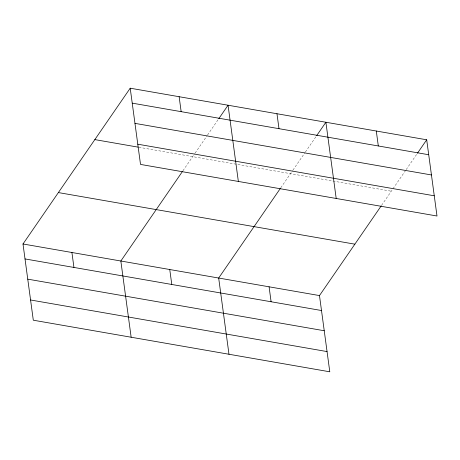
<?xml version="1.0" encoding="UTF-8"?>
<svg xmlns="http://www.w3.org/2000/svg" width="460" height="460" viewBox="0 0 460 460"><rect width="100%" height="100%" fill="white"/><g stroke="black" fill="none" stroke-linecap="round" stroke-linejoin="round"><path stroke-width="0.34" stroke-dasharray="2.3 1.72" d="M182.948 170.758L194.683 153.715M195.08 153.128L207.144 135.602M207.546 135.016L218.402 119.243M280.79 187.783L292.52 170.74M292.922 170.154L304.986 152.628M305.388 152.047L316.238 136.269M381.593 205.327L405.789 170.171M406.191 169.585L417.047 153.812M138.857 147.269L391.316 191.205"/><path stroke-width="0.69" d="M381.19 205.913L319.481 295.579L329.791 371.801L33.304 320.206L23 243.984L130.209 88.199L426.696 139.794L437 216.016L140.518 164.421L130.209 88.199M182.545 171.344L120.842 261.01L131.146 337.232M218.805 118.663L228.051 105.225L238.355 181.447M280.387 188.376L218.678 278.036L228.982 354.257M316.641 135.688L325.887 122.251L336.197 198.473M417.45 153.232L426.696 139.794M132.233 103.143L428.714 154.738M134.964 123.366L431.451 174.961M137.781 144.198L434.263 195.793M94.829 139.604L138.161 147.148M58.38 192.573L354.861 244.168M23 243.984L319.481 295.579M25.018 258.928L321.505 310.523M27.755 279.151L324.237 330.746M30.573 299.983L327.054 351.578M376.291 131.019L378.31 145.964M276.972 113.735L278.99 128.679M269.083 286.81L271.101 301.748M179.13 96.709L181.154 111.653M169.757 269.525L171.781 284.464M71.921 252.494L73.939 267.438"/></g></svg>
